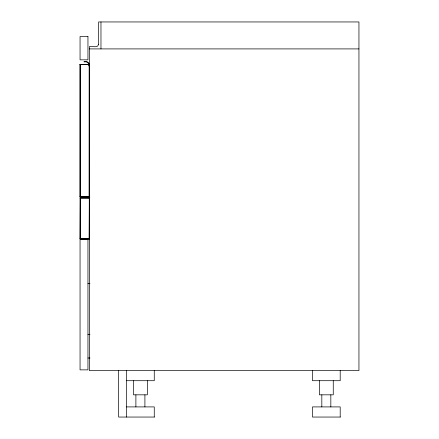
<?xml version="1.0" encoding="UTF-8"?>
<svg xmlns="http://www.w3.org/2000/svg" width="439" height="439" viewBox="0 0 439 439"><rect width="100%" height="100%" fill="white"/><g stroke="black" fill="none" stroke-linecap="round" stroke-linejoin="round"><path stroke-width="0.66" d="M89.326 238.772L80.068 238.882L80.288 197.775L80.288 239.025L89.386 238.772L80.052 238.772L80.288 239.025M89.326 196.54L80.057 196.54L80.068 64.357L89.386 64.462L80.057 64.462L89.369 64.462M80.085 197.923L89.369 197.918L80.085 197.923L89.369 197.918L89.155 239.025M89.155 64.226L89.155 196.776L89.386 196.54L80.057 196.54L89.369 196.54M89.254 239.008L89.254 197.791M80.288 64.286L80.189 196.765M80.288 197.791L80.288 239.008M80.205 64.292L80.288 196.765L80.288 64.226M80.189 238.992L80.183 197.791M89.254 196.765L89.326 64.462M80.068 238.882L89.369 238.882M89.358 64.368L80.068 64.357M80.068 196.645L89.369 196.645M89.347 48.91L358.948 48.91M89.216 65.861L88.749 65.861C89.424 62.975 86.642 61.262 84.058 61.926L84.058 61.46C86.472 60.972 89.561 62.195 89.216 65.098M87.954 283.643L90.011 283.643M87.954 334.309L90.006 334.309M87.954 358.015L90.006 358.015M126.536 380.706L154.265 380.706L154.265 370.565M126.536 406.909L154.265 406.909L154.265 417.05M154.424 417.05L118.634 417.05L118.634 370.565M340.357 417.05L312.464 417.05L312.464 406.909L340.198 406.909L340.198 417.05M340.198 370.565L340.198 380.706L312.464 380.706L312.464 370.565M333.261 380.706L333.261 394.831L319.4 394.831L319.4 380.706M330.836 394.831L330.836 406.909M321.825 394.831L321.825 406.909M147.334 380.706L147.334 394.831L133.467 394.831L133.467 380.706M144.908 394.831L144.908 406.909M135.892 394.831L135.892 406.909M126.536 370.565L126.536 417.05M100.97 21.95L100.97 48.91M89.71 196.606L89.726 197.978M89.622 196.189L89.622 198.379M98.643 44.262C98.029 48.52 91.965 45.875 89.347 46.583L89.347 370.565L358.948 370.565L358.948 21.95L98.643 21.95L98.643 44.262M87.954 36.552L80.052 36.552L80.052 59.836L87.954 59.836L87.954 36.552M87.954 239.496L80.052 239.496L80.052 369.868L87.954 369.868L87.954 239.496"/></g></svg>
